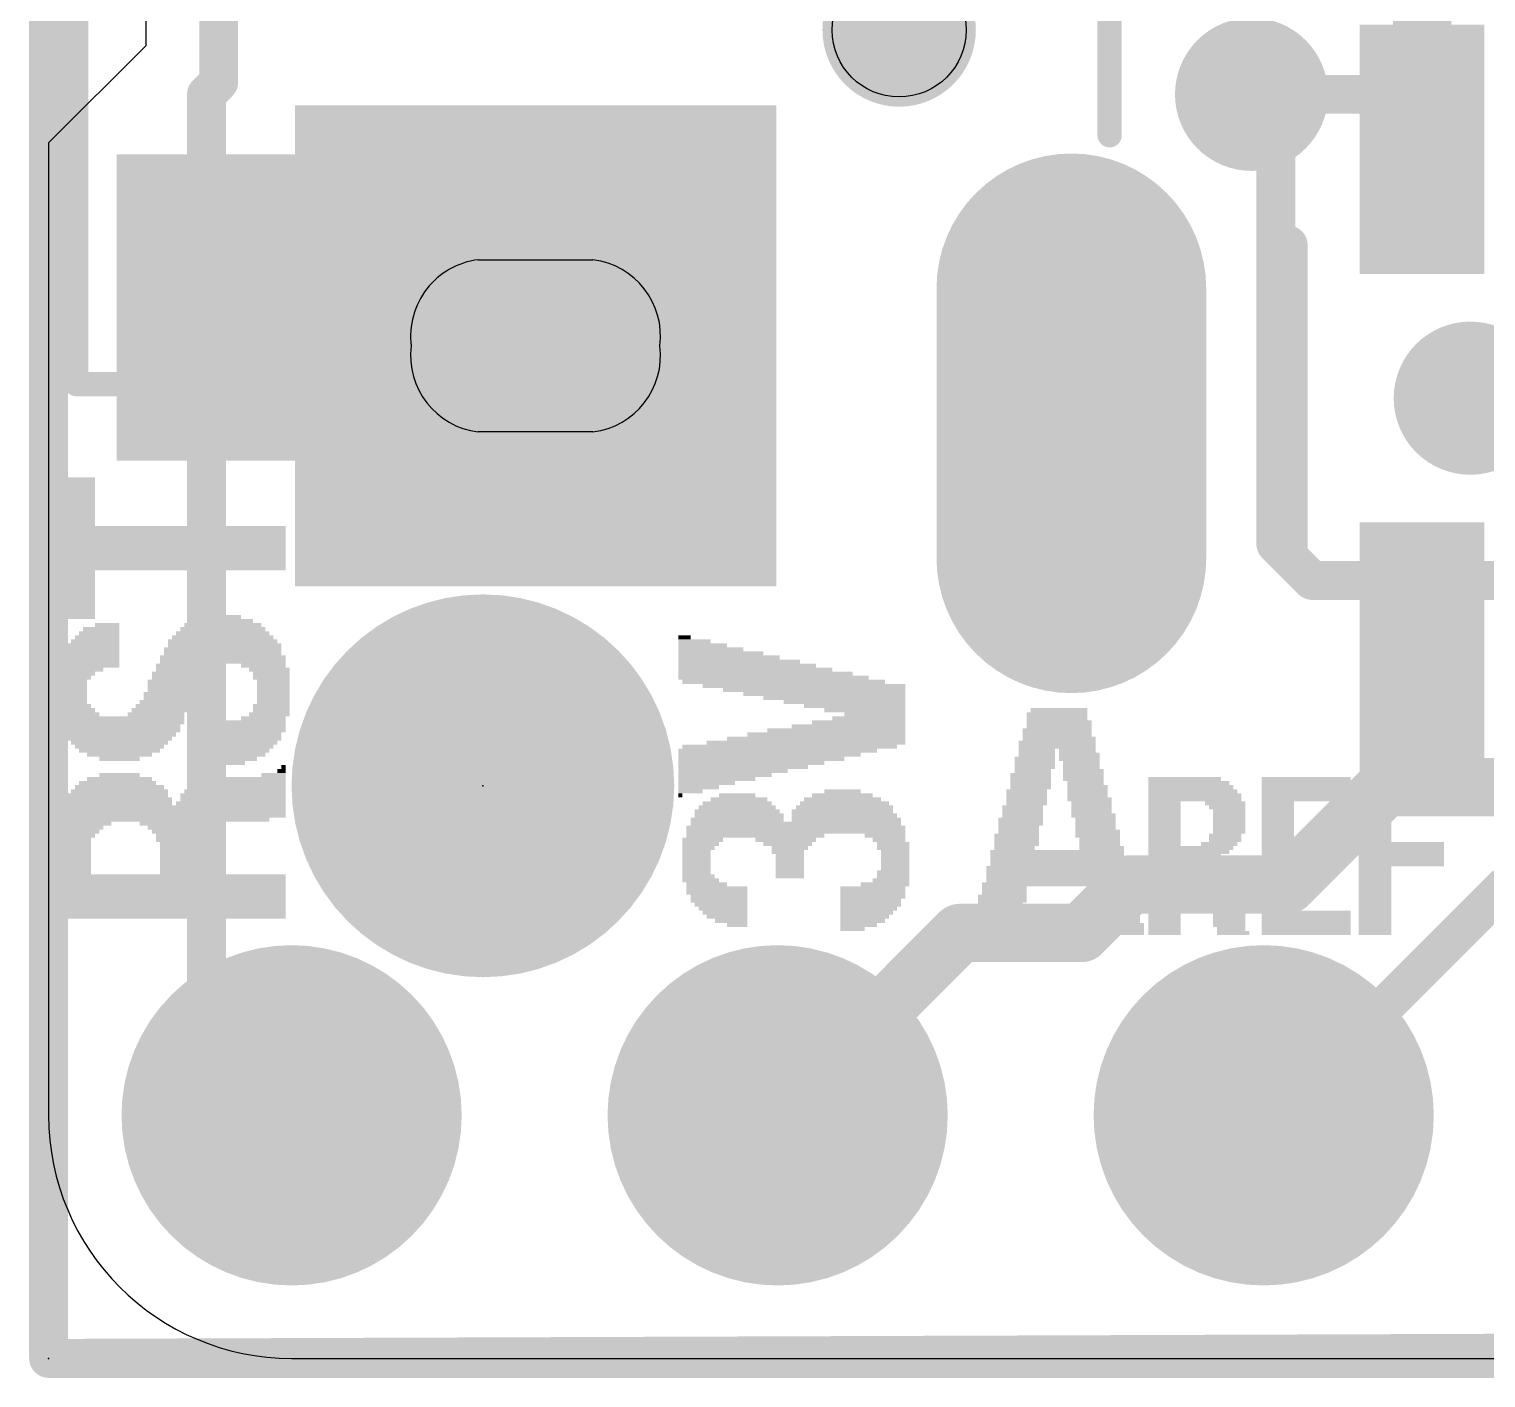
# Model space of a CAD drawing. Extents: x -0.1 to 35.7, y -0.1 to 17.9.
# Drawn here: x -0.1 to 7.51, y -0.1 to 6.94 of the extents above; entities that cross this region are included whole.
import ezdxf

# ---------------------------------------------------------------- set-up
doc = ezdxf.new("R2010")
doc.units = 0
for name, color, linetype in [('1', 12, 'CONTINUOUS'), ('16', 132, 'CONTINUOUS'), ('17', 110, 'CONTINUOUS'), ('18', 110, 'CONTINUOUS'), ('20', 53, 'CONTINUOUS'), ('200', 40, 'CONTINUOUS'), ('21', 40, 'CONTINUOUS'), ('23', 40, 'CONTINUOUS'), ('29', 253, 'CONTINUOUS')]:
    doc.layers.add(name, color=color, linetype=linetype)

# ---------------------------------------------------------------- blocks, each defined once
blk = doc.blocks.new('ROUNDP')
at = {"const_width": 0.5}
blk.add_lwpolyline([(0, -0.25, 1), (0, 0.25, 1), (0, -0.25)], format="xyb", dxfattribs=at)
blk = doc.blocks.new('RECT')
blk.add_solid([(-0.5, -0.5), (0.5, -0.5), (-0.5, 0.5), (0.5, 0.5)])
blk = doc.blocks.new('PIE')
at = {"const_width": 0.5}
blk.add_lwpolyline([(0, -0.25, 1), (0, 0.25, 1), (0, -0.25)], format="xyb", dxfattribs=at)
blk = doc.blocks.new('OFFSETP100')
at = {"const_width": 1}
blk.add_lwpolyline([(0, 0), (1, 0)], dxfattribs=at)
at = {"const_width": 0.5}
for points in [[(0, 0.25, 1), (0, -0.25)], [(1, -0.25, 1), (1, 0.25)]]:
    blk.add_lwpolyline(points, format="xyb", dxfattribs=at)
blk = doc.blocks.new('SQUAREP')
blk.add_solid([(-0.5, -0.5), (0.5, -0.5), (-0.5, 0.5), (0.5, 0.5)])
blk = doc.blocks.new('ROUNDV')
at = {"const_width": 0.5}
blk.add_lwpolyline([(0, -0.25, 1), (0, 0.25, 1), (0, -0.25)], format="xyb", dxfattribs=at)

msp = doc.modelspace()

# ---------------------------------------------------------------- linework, layer by layer
at = {"layer": '1'}
for points, const_width in [([(0, 17.78), (0, 0)], 0.2032), ([(0.889, 6.6675), (0.889, 11.43)], 0.2032), ([(7.178, 6.3166), (7.178, 7.6835)], 0.3048), ([(0.8255, 6.604), (0.889, 6.6675)], 0.2032), ([(0.8255, 1.7145), (0.8255, 6.604)], 0.2032), ([(6.8906, 6.604), (6.2865, 6.604)], 0.2032), ([(7.178, 6.3166), (6.8906, 6.604)], 0.2032), ([(1.27, 1.27), (0.8255, 1.7145)], 0.2032), ([(0, 0), (35.56, 0)], 0.2032)]:
    msp.add_lwpolyline(points, dxfattribs=dict(at, const_width=const_width))
for points, const_width in [([(0.8763, 6.604, 1), (0.7747, 6.604)], 0.1016), ([(0.8382, 6.6675, 1), (0.9398, 6.6675)], 0.1016), ([(0.9249, 6.6316, 1), (0.8531, 6.7034)], 0.1016), ([(6.2865, 6.6548, 1), (6.2865, 6.5532)], 0.1016), ([(6.9265, 6.6399, 1), (6.8547, 6.5681)], 0.1016), ([(6.8906, 6.5532, 1), (6.8906, 6.6548)], 0.1016), ([(0.7896, 6.6399, 1), (0.8614, 6.5681)], 0.1016), ([(7.1421, 6.2807, 1), (7.2139, 6.3525)], 0.1016), ([(7.1018, 6.3166, 1), (7.2542, 6.3166)], 0.1524), ([(0.8614, 1.7504, 1), (0.7896, 1.6786)], 0.1016), ([(0.7747, 1.7145, 1), (0.8763, 1.7145)], 0.1016), ([(1.2341, 1.2341, 1), (1.3059, 1.3059)], 0.1016), ([(0, 0.0508, 1), (0, -0.0508)], 0.1016), ([(-0.0508, 0, 1), (0.0508, 0)], 0.1016)]:
    msp.add_lwpolyline(points, format="xyb", dxfattribs=dict(at, const_width=const_width))
at = {"layer": '16'}
for points, const_width in [([(0, 0), (0, 17.78)], 0.2032), ([(6.4135, 6.477), (6.2865, 6.604)], 0.2032), ([(6.4135, 4.2545), (6.4135, 6.477)], 0.2032), ([(6.604, 4.064), (6.4135, 4.2545)], 0.2032), ([(6.604, 4.064), (8.763, 4.064)], 0.2032), ([(6.477, 2.4765), (6.985, 2.9845)], 0.3048), ([(6.985, 2.9845), (10.033, 2.9845)], 0.3048), ([(5.3975, 2.2225), (5.6515, 2.4765)], 0.3048), ([(5.6515, 2.4765), (6.477, 2.4765)], 0.3048), ([(7.62, 2.4765), (6.4135, 1.27)], 0.2032), ([(3.81, 1.27), (4.7625, 2.2225)], 0.3048), ([(4.7625, 2.2225), (5.3975, 2.2225)], 0.3048), ([(6.4135, 1.27), (6.35, 1.27)], 0.2032), ([(35.56, 0.127), (0, 0)], 0.2032)]:
    msp.add_lwpolyline(points, dxfattribs=dict(at, const_width=const_width))
for points, const_width in [([(6.3224, 6.6399, 1), (6.2506, 6.5681)], 0.1016), ([(6.4643, 6.477, 1), (6.3627, 6.477)], 0.1016), ([(6.3776, 6.4411, 1), (6.4494, 6.5129)], 0.1016), ([(6.4494, 4.2904, 1), (6.3776, 4.2186)], 0.1016), ([(6.3627, 4.2545, 1), (6.4643, 4.2545)], 0.1016), ([(6.604, 4.1148, 1), (6.604, 4.0132)], 0.1016), ([(6.5681, 4.0281, 1), (6.6399, 4.0999)], 0.1016), ([(6.985, 3.0607, 1), (6.985, 2.9083)], 0.1524), ([(7.0389, 2.9306, 1), (6.9311, 3.0384)], 0.1524), ([(5.6515, 2.5527, 1), (5.6515, 2.4003)], 0.1524), ([(5.7054, 2.4226, 1), (5.5976, 2.5304)], 0.1524), ([(6.4231, 2.5304, 1), (6.5309, 2.4226)], 0.1524), ([(6.477, 2.4003, 1), (6.477, 2.5527)], 0.1524), ([(4.7625, 2.2987, 1), (4.7625, 2.1463)], 0.1524), ([(4.8164, 2.1686, 1), (4.7086, 2.2764)], 0.1524), ([(5.3975, 2.1463, 1), (5.3975, 2.2987)], 0.1524), ([(5.3436, 2.2764, 1), (5.4514, 2.1686)], 0.1524), ([(3.7561, 1.3239, 1), (3.8639, 1.2161)], 0.1524), ([(6.35, 1.3208, 1), (6.35, 1.2192)], 0.1016), ([(6.4135, 1.2192, 1), (6.4135, 1.3208)], 0.1016), ([(6.3776, 1.3059, 1), (6.4494, 1.2341)], 0.1016), ([(-0.0002, 0.0508, 1), (0.0002, -0.0508)], 0.1016), ([(-0.0508, 0, 1), (0.0508, 0)], 0.1016)]:
    msp.add_lwpolyline(points, format="xyb", dxfattribs=dict(at, const_width=const_width))
at = {"layer": '20'}
for p, q in [((0.508, 11.176), (0.508, 6.858)), ((0.508, 6.858), (0, 6.35)), ((0, 6.35), (0, 1.27)), ((2.245, 5.74), (2.845, 5.74)), ((2.845, 4.84), (2.245, 4.84)), ((1.27, 0), (34.29, 0))]:
    msp.add_line(p, q, dxfattribs=at)
msp.add_circle((4.445, 6.94), 0.35, dxfattribs=at)
for centre, radius, start, end in [((2.295, 5.34), 0.4031, 97.125, 187.125), ((2.795, 5.34), 0.4031, 352.875, 82.875), ((2.295, 5.24), 0.4031, 172.875, 262.875), ((2.795, 5.24), 0.4031, 277.125, 7.125), ((1.27, 1.27), 1.27, 180, 270)]:
    msp.add_arc(centre, radius, start, end, dxfattribs=at)
at = {"layer": '21'}
for points, const_width in [([(0.145, 12.69), (0.145, 5.09)], 0.127), ([(5.545, 7.19), (5.545, 6.39)], 0.127), ([(6.478, 4.2165), (6.478, 5.8165)], 0.2032), ([(0.145, 5.09), (1.045, 5.09)], 0.127)]:
    msp.add_lwpolyline(points, dxfattribs=dict(at, const_width=const_width))
for points, const_width in [([(5.5133, 6.39, 1), (5.5767, 6.39)], 0.0635), ([(6.5288, 5.8165, 1), (6.4272, 5.8165)], 0.1016), ([(0.145, 5.1217, 1), (0.145, 5.0583)], 0.0635), ([(0.1133, 5.09, 1), (0.1768, 5.09)], 0.0635), ([(1.045, 5.0583, 1), (1.045, 5.1217)], 0.0635), ([(6.4272, 4.2165, 1), (6.5288, 4.2165)], 0.1016)]:
    msp.add_lwpolyline(points, format="xyb", dxfattribs=dict(at, const_width=const_width))
at = {"layer": '23'}
for p in [(2.2697, 2.9915), (0, 0)]:
    msp.add_point(p, dxfattribs=at)
at = {"layer": '29'}
for points, const_width in [([(4.445, 6.7396, 1), (4.445, 7.1404, 1), (4.445, 6.7396)], 0.4008), ([(2.2697, 3.7415, 0.4142), (1.5197, 2.9915)], 0.5), ([(3.0197, 2.9915, 0.4142), (2.2697, 3.7415)], 0.5), ([(2.2697, 3.8665, 1), (2.2697, 3.6165)], 0.25), ([(2.2697, 3.6165, 1), (2.2697, 3.8665)], 0.25), ([(1.5197, 2.9915, 0.4142), (2.2697, 2.2415)], 0.5), ([(1.6447, 2.9915, 1), (1.3947, 2.9915)], 0.25), ([(2.2697, 2.2415, 0.4142), (3.0197, 2.9915)], 0.5), ([(3.1447, 2.9915, 1), (2.8947, 2.9915)], 0.25), ([(1.3947, 2.9915, 1), (1.6447, 2.9915)], 0.25), ([(2.8947, 2.9915, 1), (3.1447, 2.9915)], 0.25), ([(2.2697, 2.3665, 1), (2.2697, 2.1165)], 0.25), ([(2.2697, 2.1165, 1), (2.2697, 2.3665)], 0.25)]:
    msp.add_lwpolyline(points, format="xyb", dxfattribs=dict(at, const_width=const_width))

# ---------------------------------------------------------------- block references
at = {"layer": '1', "xscale": 0.55, "yscale": 1.2, "rotation": 180}
for p in [(7.178, 6.3166), (7.178, 3.7164)]:
    msp.add_blockref('RECT', p, dxfattribs=at)
at = {"layer": '1'}
msp.add_blockref('PIE', (2.2697, 2.9915), dxfattribs=at)
at = {"layer": '16', "xscale": 3.4, "yscale": 1.6, "rotation": 180}
msp.add_blockref('RECT', (2.056, 5.49), dxfattribs=at)
at = {"layer": '17', "xscale": 2.413, "yscale": 2.413}
msp.add_blockref('SQUAREP', (2.545, 5.29), dxfattribs=at)
msp.add_blockref('SQUAREP', (2.545, 5.29), dxfattribs=at)
at = {"layer": '17', "rotation": 270}
for name, p, xscale, yscale in [('OFFSETP100', (5.345, 5.59), 1.308, 1.308), ('OFFSETP100', (5.345, 5.59), 1.308, 1.308), ('ROUNDP', (1.27, 1.27), 1.6764, 1.6764), ('ROUNDP', (1.27, 1.27), 1.6764, 1.6764), ('ROUNDP', (3.81, 1.27), 1.6764, 1.6764), ('ROUNDP', (3.81, 1.27), 1.6764, 1.6764), ('ROUNDP', (6.35, 1.27), 1.6764, 1.6764), ('ROUNDP', (6.35, 1.27), 1.6764, 1.6764)]:
    msp.add_blockref(name, p, dxfattribs=dict(at, xscale=xscale, yscale=yscale))
at = {"layer": '18', "xscale": 0.8001, "yscale": 0.8001}
for p in [(6.2865, 6.604), (6.2865, 6.604), (7.4295, 5.0165), (7.4295, 5.0165)]:
    msp.add_blockref('ROUNDV', p, dxfattribs=at)
at = {"layer": '200', "yscale": 0.0212}
for p, xscale in [((0.1482, 4.593), 0.1905), ((0.1482, 4.5718), 0.1905), ((0.1482, 4.5507), 0.1905), ((0.1482, 4.5295), 0.1905), ((0.1482, 4.5083), 0.1905), ((0.1482, 4.4872), 0.1905), ((0.1482, 4.466), 0.1905), ((0.1482, 4.4448), 0.1905), ((0.1482, 4.4237), 0.1905), ((0.1482, 4.4025), 0.1905), ((0.1482, 4.3813), 0.1905), ((0.1482, 4.3602), 0.1905), ((0.6456, 4.339), 1.1853), ((0.6456, 4.3178), 1.1853), ((0.6456, 4.2967), 1.1853), ((0.6456, 4.2755), 1.1853), ((0.6456, 4.2543), 1.1853), ((0.6456, 4.2332), 1.1853), ((0.6456, 4.212), 1.1853), ((0.6456, 4.1908), 1.1853), ((0.6456, 4.1697), 1.1853), ((0.6456, 4.1485), 1.1853), ((0.6456, 4.1273), 1.1853), ((0.1482, 4.1062), 0.1905), ((0.1482, 4.085), 0.1905), ((0.1482, 4.0638), 0.1905), ((0.1482, 4.0427), 0.1905), ((0.1482, 4.0215), 0.1905), ((0.1482, 4.0003), 0.1905), ((0.1482, 3.9792), 0.1905), ((0.1482, 3.958), 0.1905), ((0.1482, 3.9368), 0.1905), ((0.1482, 3.9157), 0.1905), ((0.1482, 3.8945), 0.1905), ((0.1482, 3.8733), 0.1905), ((0.8995, 3.8733), 0.2117), ((0.2752, 3.8098), 0.1905), ((0.3069, 3.831), 0.127), ((0.9101, 3.8098), 0.4445), ((0.9101, 3.831), 0.4022), ((0.8995, 3.8522), 0.3387), ((0.2328, 3.7252), 0.2752), ((0.2434, 3.7464), 0.254), ((0.254, 3.7675), 0.2328), ((0.2646, 3.7887), 0.2117), ((0.9101, 3.7464), 0.5715), ((0.9207, 3.7252), 0.5926), ((0.9101, 3.7675), 0.5292), ((0.9101, 3.7887), 0.4868), ((3.3231, 3.7675), 0.0635), ((3.376, 3.7464), 0.1693), ((3.4183, 3.7252), 0.254), ((0.2117, 3.6617), 0.3175), ((0.2222, 3.704), 0.2963), ((0.2222, 3.6829), 0.2963), ((0.9101, 3.6617), 0.6561), ((0.9101, 3.704), 0.6138), ((0.9101, 3.6829), 0.6138), ((3.4606, 3.704), 0.3387), ((3.5135, 3.6829), 0.4445), ((3.5559, 3.6617), 0.5291), ((0.1376, 3.577), 0.2117), ((0.2117, 3.6405), 0.3175), ((0.2117, 3.6194), 0.3175), ((0.1693, 3.5982), 0.2328), ((0.6773, 3.577), 0.2752), ((0.7196, 3.6194), 0.3175), ((0.6985, 3.5982), 0.2752), ((0.9101, 3.6405), 0.6561), ((1.1218, 3.6194), 0.2328), ((1.1535, 3.5982), 0.2117), ((1.1641, 3.577), 0.1905), ((3.6088, 3.6405), 0.635), ((3.6511, 3.6194), 0.7196), ((3.6935, 3.5982), 0.8043), ((3.7464, 3.577), 0.9101), ((0.127, 3.5559), 0.1905), ((0.1164, 3.5347), 0.1693), ((0.1164, 3.5135), 0.1693), ((0.1164, 3.4924), 0.1693), ((0.6561, 3.5347), 0.2752), ((0.6456, 3.5135), 0.254), ((0.6456, 3.4924), 0.254), ((0.6667, 3.5559), 0.254), ((1.1641, 3.5559), 0.1905), ((1.1747, 3.5347), 0.1693), ((1.1747, 3.5135), 0.1693), ((1.1747, 3.4924), 0.1693), ((3.7887, 3.5559), 0.9948), ((3.8416, 3.5347), 1.0583), ((3.9474, 3.5135), 1.0583), ((4.0004, 3.4924), 0.9525), ((0.1164, 3.4712), 0.1693), ((0.1164, 3.45), 0.1693), ((0.1164, 3.4289), 0.1693), ((0.6138, 3.4289), 0.2752), ((0.6244, 3.4712), 0.254), ((0.6244, 3.45), 0.254), ((1.1747, 3.4712), 0.1693), ((1.1747, 3.45), 0.1693), ((1.1747, 3.4289), 0.1693), ((4.0533, 3.4712), 0.8466), ((4.1062, 3.45), 0.7408), ((4.1591, 3.4289), 0.635), ((0.127, 3.4077), 0.1905), ((0.1376, 3.3865), 0.2117), ((0.1587, 3.3654), 0.2117), ((0.381, 3.3442), 0.6561), ((0.5609, 3.3654), 0.2963), ((0.5821, 3.3865), 0.2963), ((0.5926, 3.4077), 0.2752), ((1.1218, 3.3442), 0.2328), ((1.1535, 3.3654), 0.2117), ((1.1641, 3.4077), 0.1905), ((1.1641, 3.3865), 0.1905), ((4.212, 3.4077), 0.5291), ((4.2649, 3.3865), 0.4233), ((4.2861, 3.3442), 0.381), ((4.3178, 3.3654), 0.3175), ((5.2703, 3.3654), 0.3175), ((5.2703, 3.3442), 0.3175), ((5.2809, 3.3865), 0.2963), ((0.381, 3.323), 0.6561), ((0.381, 3.3019), 0.6138), ((0.381, 3.2807), 0.6138), ((1.0583, 3.323), 0.3598), ((1.0583, 3.3019), 0.3598), ((1.0583, 3.2807), 0.3598), ((4.1168, 3.2807), 0.7196), ((4.1803, 3.3019), 0.5926), ((4.2332, 3.323), 0.4868), ((5.2703, 3.2807), 0.3598), ((5.2809, 3.323), 0.3387), ((5.2809, 3.3019), 0.3387), ((0.381, 3.2595), 0.5715), ((0.3704, 3.2384), 0.5503), ((0.3704, 3.2172), 0.508), ((0.3704, 3.196), 0.4657), ((1.0371, 3.2172), 0.3175), ((1.0265, 3.196), 0.2963), ((1.0477, 3.2595), 0.3387), ((1.0477, 3.2384), 0.3387), ((3.8734, 3.196), 1.1218), ((3.958, 3.2172), 1.0371), ((4.0109, 3.2384), 0.9313), ((4.0639, 3.2595), 0.8255), ((5.2703, 3.2172), 0.4022), ((5.2703, 3.196), 0.4022), ((5.2703, 3.2595), 0.3598), ((5.2809, 3.2384), 0.381), ((0.3704, 3.1749), 0.4233), ((0.3704, 3.1537), 0.3387), ((0.3704, 3.1325), 0.2117), ((0.9842, 3.1325), 0.2117), ((1.016, 3.1749), 0.2752), ((1.0054, 3.1537), 0.254), ((0.9525, 3.1114), 0.1482), ((3.8099, 3.1749), 1.0371), ((3.7675, 3.1537), 0.9525), ((3.7252, 3.1325), 0.8678), ((3.6723, 3.1114), 0.762), ((5.1539, 3.1325), 0.2117), ((5.1539, 3.1114), 0.2117), ((5.1645, 3.1749), 0.1905), ((5.1645, 3.1537), 0.1905), ((5.3761, 3.1749), 0.1905), ((5.3867, 3.1537), 0.2117), ((5.3867, 3.1325), 0.2117), ((5.3973, 3.1114), 0.1905), ((0.3704, 3.0479), 0.2117), ((1.1747, 3.0479), 0.127), ((1.217, 3.069), 0.0423), ((1.2276, 3.0902), 0.0212), ((3.577, 3.069), 0.5715), ((3.63, 3.0902), 0.6773), ((3.5347, 3.0479), 0.4868), ((5.1327, 3.0479), 0.2117), ((5.1539, 3.0902), 0.2117), ((5.1433, 3.069), 0.1905), ((5.4079, 3.069), 0.2117), ((5.4079, 3.0479), 0.2117), ((5.3973, 3.0902), 0.1905), ((0.3704, 2.9632), 0.508), ((0.3704, 2.9844), 0.4657), ((0.3598, 3.0055), 0.4022), ((0.3704, 3.0267), 0.3387), ((0.9736, 2.9632), 0.5291), ((0.9842, 2.9844), 0.508), ((0.9948, 3.0055), 0.4868), ((1.0265, 3.0267), 0.4233), ((3.3971, 2.9844), 0.2117), ((3.4924, 3.0267), 0.4022), ((3.4395, 3.0055), 0.2963), ((3.3548, 2.9632), 0.127), ((4.1485, 2.9632), 0.1905), ((5.1115, 2.9632), 0.2117), ((5.1327, 3.0267), 0.2117), ((5.1327, 3.0055), 0.2117), ((5.1327, 2.9844), 0.2117), ((5.4079, 3.0267), 0.2117), ((5.4184, 3.0055), 0.1905), ((5.429, 2.9844), 0.2117), ((5.429, 2.9632), 0.2117), ((5.937, 3.0267), 0.381), ((5.9793, 2.9632), 0.4657), ((5.9582, 3.0055), 0.4233), ((5.9688, 2.9844), 0.4445), ((6.572, 3.0267), 0.4656), ((6.572, 3.0055), 0.4656), ((6.572, 2.9844), 0.4656), ((6.572, 2.9632), 0.4656), ((7.08, 3.0267), 0.4656), ((7.08, 3.0055), 0.4656), ((7.08, 2.9844), 0.4656), ((7.08, 2.9632), 0.4656), ((0.3598, 2.8997), 0.5715), ((0.3598, 2.942), 0.5291), ((0.3704, 2.9209), 0.5503), ((0.9525, 2.8997), 0.5715), ((0.963, 2.942), 0.5503), ((0.963, 2.9209), 0.5503), ((3.3019, 2.942), 0.0212), ((3.5982, 2.8997), 0.3598), ((3.6088, 2.9209), 0.2963), ((3.5982, 2.942), 0.1905), ((4.1591, 2.8997), 0.4656), ((4.1485, 2.9209), 0.4022), ((4.1485, 2.942), 0.3175), ((5.1115, 2.942), 0.2117), ((5.1115, 2.9209), 0.2117), ((5.1115, 2.8997), 0.2117), ((5.429, 2.942), 0.2117), ((5.4396, 2.9209), 0.2328), ((5.4502, 2.8997), 0.2117), ((5.9899, 2.942), 0.4868), ((5.9899, 2.9209), 0.4868), ((5.8312, 2.8997), 0.1693), ((6.1487, 2.8997), 0.2117), ((6.572, 2.942), 0.4656), ((6.572, 2.9209), 0.4656), ((6.4238, 2.8997), 0.1693), ((7.08, 2.942), 0.4656), ((7.08, 2.9209), 0.4656), ((6.9318, 2.8997), 0.1693), ((0.6456, 2.8362), 1.1853), ((0.6032, 2.8151), 1.1006), ((0.6561, 2.8786), 1.1641), ((0.6561, 2.8574), 1.1641), ((3.5982, 2.8151), 0.4868), ((3.5982, 2.8574), 0.4445), ((3.6088, 2.8362), 0.4656), ((3.5982, 2.8786), 0.4022), ((4.1591, 2.8362), 0.5503), ((4.1697, 2.8151), 0.5715), ((4.1485, 2.8574), 0.5291), ((4.1591, 2.8786), 0.508), ((5.0798, 2.8151), 0.2328), ((5.0904, 2.8786), 0.2117), ((5.0904, 2.8574), 0.2117), ((5.0904, 2.8362), 0.2117), ((5.4502, 2.8786), 0.2117), ((5.4502, 2.8574), 0.2117), ((5.4608, 2.8362), 0.2328), ((5.4714, 2.8151), 0.2117), ((5.8312, 2.8786), 0.1693), ((5.8312, 2.8574), 0.1693), ((5.8312, 2.8362), 0.1693), ((5.8312, 2.8151), 0.1693), ((6.1593, 2.8786), 0.1905), ((6.1698, 2.8574), 0.1693), ((6.1698, 2.8362), 0.1693), ((6.1698, 2.8151), 0.1693), ((6.4238, 2.8786), 0.1693), ((6.4238, 2.8574), 0.1693), ((6.4238, 2.8362), 0.1693), ((6.4238, 2.8151), 0.1693), ((6.9318, 2.8786), 0.1693), ((6.9318, 2.8574), 0.1693), ((6.9318, 2.8362), 0.1693), ((6.9318, 2.8151), 0.1693), ((0.1905, 2.7939), 0.2752), ((0.1693, 2.7727), 0.2328), ((0.1587, 2.7516), 0.2117), ((0.1482, 2.7304), 0.1905), ((0.6561, 2.7939), 0.3598), ((0.6561, 2.7727), 0.2752), ((0.6561, 2.7516), 0.2328), ((0.6667, 2.7304), 0.2117), ((3.9051, 2.7727), 1.143), ((3.9051, 2.7516), 1.143), ((3.6935, 2.7304), 0.7196), ((3.9051, 2.7939), 1.1006), ((4.3708, 2.7304), 0.2117), ((5.0586, 2.7304), 0.2328), ((5.0798, 2.7939), 0.2328), ((5.0692, 2.7727), 0.2117), ((5.0692, 2.7516), 0.2117), ((5.4714, 2.7939), 0.2117), ((5.4714, 2.7727), 0.2117), ((5.4819, 2.7516), 0.2328), ((5.4819, 2.7304), 0.2328), ((5.8312, 2.7939), 0.1693), ((5.8312, 2.7727), 0.1693), ((5.8312, 2.7516), 0.1693), ((5.8312, 2.7304), 0.1693), ((6.1487, 2.7304), 0.1693), ((6.1698, 2.7939), 0.1693), ((6.1698, 2.7727), 0.1693), ((6.1698, 2.7516), 0.1693), ((6.4238, 2.7939), 0.1693), ((6.4238, 2.7727), 0.1693), ((6.4238, 2.7516), 0.1693), ((6.4238, 2.7304), 0.1693), ((6.9318, 2.7939), 0.1693), ((6.9318, 2.7727), 0.1693), ((6.9318, 2.7516), 0.1693), ((6.9318, 2.7304), 0.1693), ((0.1376, 2.7092), 0.1693), ((0.1376, 2.6881), 0.1693), ((0.1376, 2.6669), 0.1693), ((0.6561, 2.7092), 0.1905), ((0.6667, 2.6881), 0.1693), ((0.6667, 2.6669), 0.1693), ((3.4183, 2.7092), 0.2117), ((3.4077, 2.6881), 0.1905), ((3.3971, 2.6669), 0.1693), ((3.8522, 2.7092), 0.3175), ((3.8628, 2.6881), 0.254), ((3.8734, 2.6669), 0.1905), ((4.3919, 2.7092), 0.1693), ((4.4131, 2.6881), 0.1693), ((4.4131, 2.6669), 0.1693), ((5.048, 2.6669), 0.2117), ((5.0586, 2.7092), 0.2328), ((5.0586, 2.6881), 0.2328), ((5.4925, 2.7092), 0.2117), ((5.4925, 2.6881), 0.2117), ((5.5031, 2.6669), 0.2328), ((5.8312, 2.7092), 0.1693), ((5.8312, 2.6881), 0.1693), ((5.9688, 2.6669), 0.4445), ((6.1169, 2.6881), 0.1905), ((6.1487, 2.7092), 0.1693), ((6.4238, 2.7092), 0.1693), ((6.5614, 2.6881), 0.4445), ((6.5614, 2.6669), 0.4445), ((6.9318, 2.7092), 0.1693), ((7.0694, 2.6881), 0.4445), ((7.0694, 2.6669), 0.4445), ((0.1376, 2.6457), 0.1693), ((0.1376, 2.6246), 0.1693), ((0.1376, 2.6034), 0.1693), ((0.1376, 2.5822), 0.1693), ((0.6667, 2.6457), 0.1693), ((0.6667, 2.6246), 0.1693), ((0.6667, 2.6034), 0.1693), ((0.6667, 2.5822), 0.1693), ((3.3865, 2.6457), 0.1482), ((3.3865, 2.6246), 0.1482), ((3.3865, 2.6034), 0.1482), ((3.3865, 2.5822), 0.1482), ((3.8628, 2.6457), 0.1693), ((3.8734, 2.6246), 0.1482), ((3.8734, 2.6034), 0.1482), ((3.8734, 2.5822), 0.1482), ((4.4237, 2.6457), 0.1482), ((4.4237, 2.6246), 0.1482), ((4.4237, 2.6034), 0.1482), ((4.4237, 2.5822), 0.1482), ((5.2703, 2.6457), 0.6985), ((5.2703, 2.6246), 0.6985), ((5.2809, 2.6034), 0.7196), ((5.2809, 2.5822), 0.7196), ((5.937, 2.6246), 0.381), ((5.9793, 2.5822), 0.4657), ((5.9582, 2.6457), 0.4233), ((5.9688, 2.6034), 0.4445), ((6.5614, 2.6457), 0.4445), ((6.5614, 2.6246), 0.4445), ((6.5614, 2.6034), 0.4445), ((6.5614, 2.5822), 0.4445), ((7.0694, 2.6457), 0.4445), ((7.0694, 2.6246), 0.4445), ((7.0694, 2.6034), 0.4445), ((7.0694, 2.5822), 0.4445), ((0.1376, 2.5611), 0.1693), ((0.1376, 2.5399), 0.1693), ((0.6456, 2.5187), 1.1853), ((0.6667, 2.5611), 0.1693), ((0.6667, 2.5399), 0.1693), ((3.3865, 2.5611), 0.1482), ((3.3865, 2.5399), 0.1482), ((3.3971, 2.5187), 0.1693), ((3.8734, 2.5611), 0.1482), ((3.8734, 2.5399), 0.1482), ((3.8734, 2.5187), 0.1482), ((4.4131, 2.5399), 0.1693), ((4.4131, 2.5187), 0.1693), ((4.4237, 2.5611), 0.1482), ((5.2703, 2.5611), 0.7408), ((5.2703, 2.5399), 0.7408), ((5.2809, 2.5187), 0.762), ((5.8312, 2.5611), 0.1693), ((5.8312, 2.5399), 0.1693), ((5.8312, 2.5187), 0.1693), ((6.1381, 2.5611), 0.1905), ((6.1487, 2.5399), 0.1693), ((6.1698, 2.5187), 0.1693), ((6.4238, 2.5611), 0.1693), ((6.4238, 2.5399), 0.1693), ((6.4238, 2.5187), 0.1693), ((6.9318, 2.5611), 0.1693), ((6.9318, 2.5399), 0.1693), ((6.9318, 2.5187), 0.1693), ((0.6456, 2.4976), 1.1853), ((0.6456, 2.4764), 1.1853), ((0.6456, 2.4552), 1.1853), ((0.6456, 2.4341), 1.1853), ((3.4077, 2.4976), 0.1905), ((3.4395, 2.4764), 0.2117), ((3.4924, 2.4552), 0.3175), ((3.4924, 2.4341), 0.3175), ((4.3073, 2.4552), 0.3387), ((4.3073, 2.4341), 0.3387), ((4.3708, 2.4764), 0.254), ((4.4025, 2.4976), 0.1905), ((4.9951, 2.4552), 0.2328), ((4.9951, 2.4341), 0.2328), ((5.2703, 2.4764), 0.7831), ((5.2809, 2.4976), 0.762), ((5.5454, 2.4552), 0.2328), ((5.556, 2.4341), 0.254), ((5.8312, 2.4976), 0.1693), ((5.8312, 2.4764), 0.1693), ((5.8312, 2.4552), 0.1693), ((5.8312, 2.4341), 0.1693), ((6.1698, 2.4976), 0.1693), ((6.1698, 2.4764), 0.1693), ((6.1698, 2.4552), 0.1693), ((6.1698, 2.4341), 0.1693), ((6.4238, 2.4976), 0.1693), ((6.4238, 2.4764), 0.1693), ((6.4238, 2.4552), 0.1693), ((6.4238, 2.4341), 0.1693), ((6.9318, 2.4976), 0.1693), ((6.9318, 2.4764), 0.1693), ((6.9318, 2.4552), 0.1693), ((6.9318, 2.4341), 0.1693), ((0.6456, 2.4129), 1.1853), ((0.6456, 2.3917), 1.1853), ((0.6456, 2.3706), 1.1853), ((0.6456, 2.3494), 1.1853), ((3.503, 2.4129), 0.2963), ((3.503, 2.3917), 0.2963), ((3.5135, 2.3706), 0.2752), ((3.5241, 2.3494), 0.254), ((4.3073, 2.4129), 0.3387), ((4.2967, 2.3917), 0.3175), ((4.2967, 2.3706), 0.3175), ((4.2861, 2.3494), 0.2963), ((4.9846, 2.4129), 0.254), ((4.9846, 2.3917), 0.254), ((4.974, 2.3706), 0.2328), ((4.974, 2.3494), 0.2328), ((5.5666, 2.4129), 0.2328), ((5.5666, 2.3917), 0.2328), ((5.5666, 2.3706), 0.2328), ((5.5772, 2.3494), 0.254), ((5.8312, 2.4129), 0.1693), ((5.8312, 2.3917), 0.1693), ((5.8312, 2.3706), 0.1693), ((5.8312, 2.3494), 0.1693), ((6.1698, 2.4129), 0.1693), ((6.1698, 2.3917), 0.1693), ((6.1698, 2.3706), 0.1693), ((6.1698, 2.3494), 0.1693), ((6.4238, 2.4129), 0.1693), ((6.4238, 2.3917), 0.1693), ((6.4238, 2.3706), 0.1693), ((6.4238, 2.3494), 0.1693), ((6.9318, 2.4129), 0.1693), ((6.9318, 2.3917), 0.1693), ((6.9318, 2.3706), 0.1693), ((6.9318, 2.3494), 0.1693), ((0.6456, 2.3282), 1.1853), ((0.6456, 2.3071), 1.1853), ((3.5347, 2.3282), 0.2328), ((3.5453, 2.3071), 0.2117), ((3.5665, 2.2859), 0.1693), ((4.2755, 2.3282), 0.2752), ((4.2649, 2.3071), 0.254), ((4.2543, 2.2859), 0.2328), ((4.9634, 2.3282), 0.254), ((4.9634, 2.3071), 0.254), ((4.9528, 2.2859), 0.2328), ((5.5772, 2.3282), 0.254), ((5.5878, 2.3071), 0.2328), ((5.5878, 2.2859), 0.2328), ((5.8312, 2.3282), 0.1693), ((5.8312, 2.3071), 0.1693), ((5.8312, 2.2859), 0.1693), ((6.1698, 2.3282), 0.1693), ((6.1698, 2.3071), 0.1693), ((6.1698, 2.2859), 0.1693), ((6.572, 2.3282), 0.4656), ((6.572, 2.3071), 0.4656), ((6.572, 2.2859), 0.4656), ((6.9318, 2.3282), 0.1693), ((6.9318, 2.3071), 0.1693), ((6.9318, 2.2859), 0.1693), ((3.5982, 2.2647), 0.1058), ((4.2014, 2.2436), 0.127), ((4.2332, 2.2647), 0.1905), ((4.9422, 2.2436), 0.254), ((4.9422, 2.2224), 0.254), ((4.9528, 2.2647), 0.2328), ((5.5984, 2.2647), 0.254), ((5.5984, 2.2436), 0.254), ((5.6089, 2.2224), 0.2328), ((5.8312, 2.2647), 0.1693), ((5.8312, 2.2436), 0.1693), ((5.8312, 2.2224), 0.1693), ((6.1698, 2.2647), 0.1693), ((6.1804, 2.2436), 0.1482), ((6.191, 2.2224), 0.1693), ((6.572, 2.2647), 0.4656), ((6.572, 2.2436), 0.4656), ((6.572, 2.2224), 0.4656), ((6.9318, 2.2647), 0.1693), ((6.9318, 2.2436), 0.1693), ((6.9318, 2.2224), 0.1693)]:
    msp.add_blockref('RECT', p, dxfattribs=dict(at, xscale=xscale))
at = {"layer": '29'}
for name, p, xscale, yscale, rotation in [('RECT', (7.178, 6.3166), 0.6516, 1.3016, 180), ('OFFSETP100', (5.345, 5.59), 1.4096, 1.4096, 270), ('RECT', (7.178, 3.7164), 0.6516, 1.3016, 180), ('ROUNDP', (1.27, 1.27), 1.778, 1.778, 270), ('ROUNDP', (3.81, 1.27), 1.778, 1.778, 270), ('ROUNDP', (6.35, 1.27), 1.778, 1.778, 270)]:
    msp.add_blockref(name, p, dxfattribs=dict(at, xscale=xscale, yscale=yscale, rotation=rotation))
for name, p, xscale, yscale in [('SQUAREP', (2.545, 5.29), 2.5146, 2.5146), ('PIE', (2.2697, 2.9915), 1.1016, 1.1016)]:
    msp.add_blockref(name, p, dxfattribs=dict(at, xscale=xscale, yscale=yscale))

doc.saveas('drawing.dxf')
